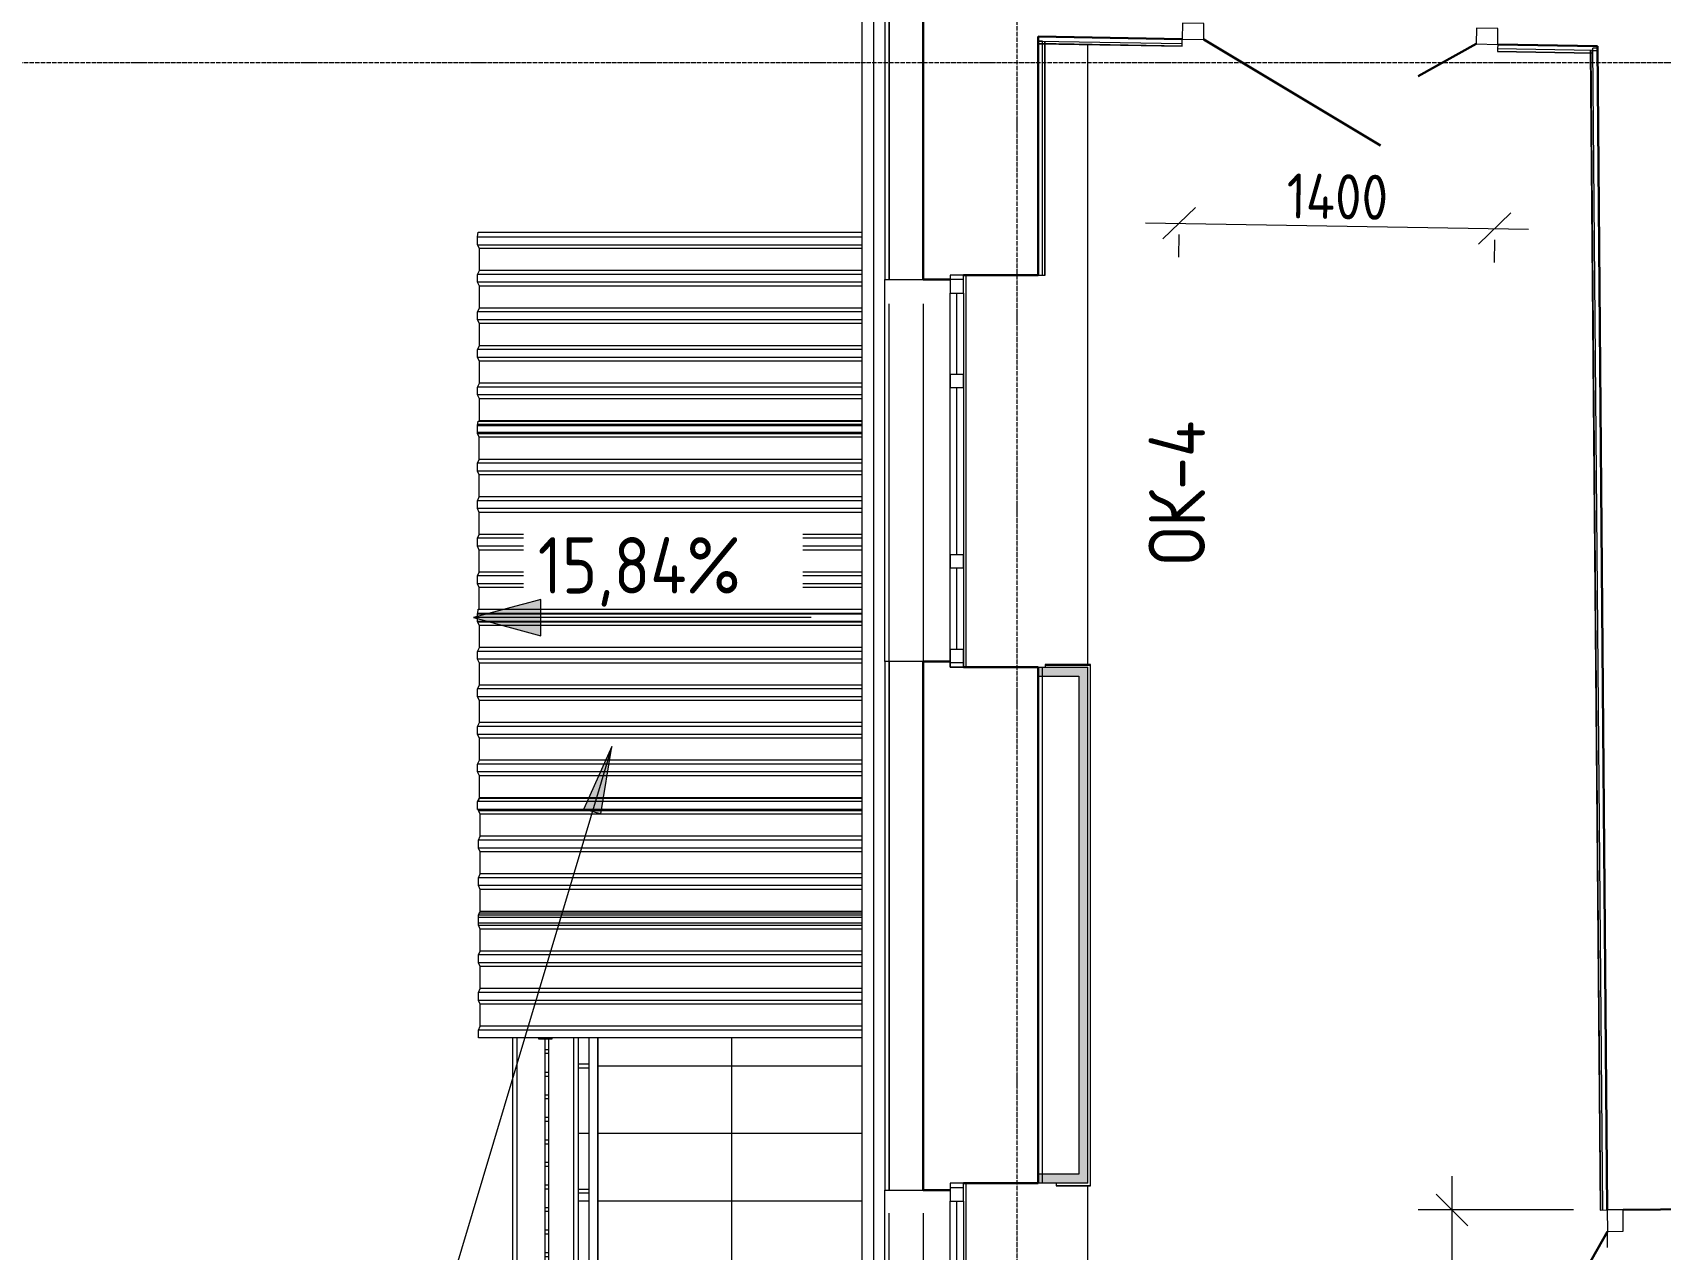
# Model space of a CAD drawing. Header units: millimetres. Extents: x -25149 to 64359, y -29707 to 46678.
# Drawn here: x 41480 to 48704, y 31279 to 36678 of the extents above; entities that cross this region are included whole.
import ezdxf

# ---------------------------------------------------------------- set-up
doc = ezdxf.new("R2010")
doc.units = ezdxf.units.MM
doc.linetypes.add('ADSK_Линия сетки', pattern=[25, 20, -2.5, 0, -2.5])
for name, color, linetype, lineweight in [('_ Окна', 7, 'Continuous', 9), ('Аннотация', 7, 'Continuous', 9), ('Двери', 7, 'Continuous', 9), ('Лестницы', 7, 'Continuous', 9), ('Марки окон', 7, 'Continuous', 20), ('Обобщенные модели', 7, 'Continuous', 18), ('Ограждение', 7, 'Continuous', 9), ('Окна', 7, 'Continuous', 9), ('Оси', 7, 'Continuous', 9), ('Перекрытие', 7, 'Continuous', 18), ('Размеры', 7, 'Continuous', 5), ('Стены внутренние', 7, 'Continuous', 18), ('Стены наружные', 7, 'Continuous', 18), ('Стены несущие', 7, 'Continuous', 30), ('Стены отделка', 7, 'Continuous', 30), ('Стены штриховка', 7, 'Continuous', 9), ('Стрелки вверх', 7, 'Continuous', 18)]:
    doc.layers.add(name, color=color, linetype=linetype, lineweight=lineweight)
doc.styles.add('GOST Common_1', font='GOST_Common.ttf', dxfattribs={"width": 0.9, "height": 250})
doc.styles.add('GOST Common_2', font='GOST_Common.ttf', dxfattribs={"width": 0.9, "height": 250})
doc.styles.add('GOST Common_6', font='GOST_Common.ttf', dxfattribs={"width": 0.9, "height": 200})
doc.dimstyles.new('ADSK_Основной_2_мм', dxfattribs={"dimscale": 304.8, "dimtxt": 201.142999, "dimasz": 0.463911, "dimexe": 0.492126, "dimexo": 0.492126, "dimgap": 0.098425, "dimtad": 1, "dimrnd": 0.01, "dimdsep": 46, "dimtxsty": 'GOST Common_6', "dimblk1": 'OBLIQUE', "dimblk2": 'OBLIQUE', "dimsah": 1, "dimcen": 0.09, "dimdle": 0.492126, "dimazin": 2, "dimtfac": 1, "dimtdec": 4, "dimtix": 1, "dimtmove": 0, "dimatfit": 3, "dimfxl": 1, "dimtvp": 1, "dimtolj": 1, "dimtzin": 0, "dimlwd": 20, "dimlwe": 20, "dimarcsym": 2})

# ---------------------------------------------------------------- blocks, each defined once
blk = doc.blocks.new('Дверь-Alumark_двупольная с глухим окном_S70 - 1400х2200 алюм ост Д30л_-6280731-План 2-го этажа')
at = {"layer": 'Двери', "lineweight": 30}
for p, q in [((730, 220), (-62.4, 677.5)), ((-480, 220), (-224.5, 367.5))]:
    blk.add_line(p, q, dxfattribs=at)
at = {"layer": 'Двери'}
for p, q in [((-575, 220), (-575, 150)), ((-480, 220), (-575, 220)), ((-480, 150), (-480, 220)), ((730, 220), (730, 150)), ((825, 220), (730, 220)), ((825, 150), (825, 220)), ((-575, 150), (-480, 150)), ((730, 150), (825, 150))]:
    blk.add_line(p, q, dxfattribs=at)
blk = doc.blocks.new('Дверь-Alumark_двупольная с глухим окном_S70 - 1400х2200 алюм ост Д30л-6280679-План 2-го этажа')
at = {"layer": 'Двери', "lineweight": 30}
for p, q in [((730, 220), (-62.4, 677.5)), ((-480, 220), (-224.5, 367.5))]:
    blk.add_line(p, q, dxfattribs=at)
at = {"layer": 'Двери'}
for p, q in [((-575, 220), (-575, 150)), ((-480, 220), (-575, 220)), ((-480, 150), (-480, 220)), ((730, 220), (730, 150)), ((825, 220), (730, 220)), ((825, 150), (825, 220)), ((-575, 150), (-480, 150)), ((730, 150), (825, 150))]:
    blk.add_line(p, q, dxfattribs=at)
blk = doc.blocks.new('Roof Cladding - 833x50mm-4469559-План 2-го этажа')
at = {"layer": 'Обобщенные модели'}
for p, q in [((43454.8, 35771.8), (43457.9, 35791.8)), ((43454.8, 35736.8), (43454.8, 35771.8)), ((43454.8, 35771.8), (45161.9, 35771.8)), ((43457.9, 35791.8), (45161.9, 35791.8)), ((43462.4, 35719.8), (43454.8, 35736.8)), ((43454.8, 35736.8), (45161.9, 35736.8)), ((43462.4, 35622.1), (43462.4, 35719.8)), ((45161.9, 35719.8), (43462.4, 35719.8)), ((43454.8, 35605.1), (43462.4, 35622.1)), ((45161.9, 35622.1), (43462.4, 35622.1)), ((43454.8, 35570.1), (43454.8, 35605.1)), ((45161.9, 35605.1), (43454.8, 35605.1)), ((43462.4, 35553.1), (43454.8, 35570.1)), ((45161.9, 35570.1), (43454.8, 35570.1)), ((43462.4, 35455.4), (43462.4, 35553.1)), ((45161.9, 35553.1), (43462.4, 35553.1)), ((43454.8, 35438.4), (43462.4, 35455.4)), ((43454.8, 35403.4), (43454.8, 35438.4)), ((45161.9, 35438.4), (43454.8, 35438.4)), ((43462.4, 35386.4), (43454.8, 35403.4)), ((45161.9, 35403.4), (43454.8, 35403.4)), ((45161.9, 35455.4), (43462.4, 35455.4)), ((43462.4, 35288.7), (43462.4, 35386.4)), ((45161.9, 35386.4), (43462.4, 35386.4)), ((43454.8, 35271.7), (43462.4, 35288.7)), ((43454.8, 35236.7), (43454.8, 35271.7)), ((45161.9, 35271.7), (43454.8, 35271.7)), ((45161.9, 35288.7), (43462.4, 35288.7)), ((43462.4, 35219.7), (43454.8, 35236.7)), ((45161.9, 35236.7), (43454.8, 35236.7)), ((43462.4, 35122), (43462.4, 35219.7)), ((45161.9, 35219.7), (43462.4, 35219.7)), ((43454.8, 35105), (43462.4, 35122)), ((45161.9, 35122), (43462.4, 35122)), ((43454.8, 35070), (43454.8, 35105)), ((45161.9, 35105), (43454.8, 35105)), ((43462.4, 35053), (43454.8, 35070)), ((45161.9, 35070), (43454.8, 35070)), ((43462.4, 34955.3), (43462.4, 35053)), ((45161.9, 35053), (43462.4, 35053)), ((43454.8, 34938.3), (43455.8, 34940.5)), ((43454.8, 34903.3), (43454.8, 34938.3)), ((45161.9, 34938.3), (43454.8, 34938.3)), ((45161.9, 34903.3), (43454.8, 34903.3)), ((45161.9, 34955.3), (43462.4, 34955.3))]:
    blk.add_line(p, q, dxfattribs=at)
blk = doc.blocks.new('Roof Cladding - 833x50mm-V19-План 2-го этажа')
at = {"layer": 'Обобщенные модели'}
for p, q in [((43454, 34934.1), (43457.2, 34954.1)), ((43454, 34899.1), (43454, 34934.1)), ((43454, 34934.1), (45161.9, 34934.1)), ((43461.6, 34882.1), (43454, 34899.1)), ((43454, 34899.1), (45161.9, 34899.1)), ((43457.2, 34954.1), (45161.9, 34954.1)), ((43461.6, 34784.4), (43461.6, 34882.1)), ((45161.9, 34882.1), (43461.6, 34882.1)), ((43454, 34767.4), (43461.6, 34784.4)), ((43454, 34732.4), (43454, 34767.4)), ((45161.9, 34767.4), (43454, 34767.4)), ((45161.9, 34784.4), (43461.6, 34784.4)), ((43461.6, 34715.4), (43454, 34732.4)), ((45161.9, 34732.4), (43454, 34732.4)), ((43461.6, 34617.7), (43461.6, 34715.4)), ((45161.9, 34715.4), (43461.6, 34715.4)), ((43454, 34600.7), (43461.6, 34617.7)), ((45161.9, 34617.7), (43461.6, 34617.7)), ((43454, 34565.7), (43454, 34600.7)), ((45161.9, 34600.7), (43454, 34600.7)), ((43461.6, 34548.7), (43454, 34565.7)), ((45161.9, 34565.7), (43454, 34565.7)), ((43461.6, 34451), (43461.6, 34548.7)), ((45161.9, 34548.7), (43461.6, 34548.7)), ((43454, 34434), (43461.6, 34451)), ((43454, 34399), (43454, 34434)), ((45161.9, 34434), (43454, 34434)), ((43461.6, 34382), (43454, 34399)), ((45161.9, 34399), (43454, 34399)), ((45161.9, 34451), (43461.6, 34451)), ((43461.6, 34284.3), (43461.6, 34382)), ((45161.9, 34382), (43461.6, 34382)), ((43454, 34267.3), (43461.6, 34284.3)), ((43454, 34232.3), (43454, 34267.3)), ((45161.9, 34267.3), (43454, 34267.3)), ((45161.9, 34284.3), (43461.6, 34284.3)), ((43461.6, 34215.3), (43454, 34232.3)), ((45161.9, 34232.3), (43454, 34232.3)), ((43461.6, 34119.1), (43461.6, 34215.3)), ((45161.9, 34215.3), (43461.6, 34215.3)), ((43454, 34100.6), (43455.5, 34104)), ((43454, 34065.6), (43454, 34100.6)), ((45161.9, 34100.6), (43454, 34100.6)), ((45161.9, 34065.6), (43454, 34065.6))]:
    blk.add_line(p, q, dxfattribs=at)
blk = doc.blocks.new('Roof Cladding - 833x50mm-V20-План 2-го этажа')
at = {"layer": 'Обобщенные модели'}
for p, q in [((43455, 34100.6), (43457.9, 34119.1)), ((43457.9, 34119.1), (45161.9, 34119.1)), ((43454.8, 34064.1), (43454.8, 34099.1)), ((43454.8, 34099.1), (45161.9, 34099.1)), ((43462.4, 34047.1), (43454.8, 34064.1)), ((43454.8, 34064.1), (45161.9, 34064.1)), ((43462.4, 33949.4), (43462.4, 34047.1)), ((45161.9, 34047.1), (43462.4, 34047.1)), ((43454.8, 33932.4), (43462.4, 33949.4)), ((43454.8, 33897.4), (43454.8, 33932.4)), ((45161.9, 33932.4), (43454.8, 33932.4)), ((43462.4, 33880.4), (43454.8, 33897.4)), ((45161.9, 33897.4), (43454.8, 33897.4)), ((45161.9, 33949.4), (43462.4, 33949.4)), ((43462.4, 33782.7), (43462.4, 33880.4)), ((45161.9, 33880.4), (43462.4, 33880.4)), ((43454.8, 33765.7), (43462.4, 33782.7)), ((43454.8, 33730.7), (43454.8, 33765.7)), ((45161.9, 33765.7), (43454.8, 33765.7)), ((45161.9, 33782.7), (43462.4, 33782.7)), ((43462.4, 33713.7), (43454.8, 33730.7)), ((45161.9, 33730.7), (43454.8, 33730.7)), ((43462.4, 33616), (43462.4, 33713.7)), ((45161.9, 33713.7), (43462.4, 33713.7)), ((43454.8, 33599), (43462.4, 33616)), ((43454.8, 33564), (43454.8, 33599)), ((45161.9, 33599), (43454.8, 33599)), ((45161.9, 33616), (43462.4, 33616)), ((43462.4, 33547), (43454.8, 33564)), ((45161.9, 33564), (43454.8, 33564)), ((43462.4, 33449.3), (43462.4, 33547)), ((45161.9, 33547), (43462.4, 33547)), ((43454.8, 33432.3), (43462.4, 33449.3)), ((43454.8, 33397.3), (43454.8, 33432.3)), ((45161.9, 33432.3), (43454.8, 33432.3)), ((43462.4, 33380.3), (43454.8, 33397.3)), ((45161.9, 33397.3), (43454.8, 33397.3)), ((45161.9, 33449.3), (43462.4, 33449.3)), ((43462.4, 33282.6), (43462.4, 33380.3)), ((45161.9, 33380.3), (43462.4, 33380.3)), ((43454.8, 33265.6), (43462.4, 33282.6)), ((43454.8, 33230.6), (43454.8, 33265.6)), ((45161.9, 33265.6), (43454.8, 33265.6)), ((45161.9, 33282.6), (43462.4, 33282.6)), ((45161.9, 33230.6), (43454.8, 33230.6))]:
    blk.add_line(p, q, dxfattribs=at)
blk = doc.blocks.new('Ограждение 6 - Ограждение 1-1952564-План 2-го этажа')
at = {"layer": 'Ограждение'}
for p, q in [((43725.5, 32217.2), (43725.5, 32213.8)), ((43725.5, 32213.8), (43785.5, 32213.8)), ((43753.9, 32163.8), (43753.9, 32213.8)), ((43753.9, 32147.8), (43753.9, 32163.8)), ((43769.9, 32163.8), (43753.9, 32163.8)), ((43769.9, 32213.8), (43769.9, 32163.8)), ((43769.9, 32163.8), (43769.9, 32147.8)), ((43785.5, 32213.8), (43785.5, 32217.2)), ((43769.9, 32147.8), (43753.9, 32147.8)), ((43753.9, 32063.8), (43753.9, 32147.8)), ((43769.9, 32147.8), (43769.9, 32063.8)), ((43753.9, 32047.8), (43753.9, 32063.8)), ((43769.9, 32063.8), (43753.9, 32063.8)), ((43753.9, 32047.8), (43769.9, 32047.8)), ((43753.9, 31963.8), (43753.9, 32047.8)), ((43769.9, 32063.8), (43769.9, 32047.8)), ((43769.9, 32047.8), (43769.9, 31963.8)), ((43753.9, 31947.8), (43753.9, 31963.8)), ((43769.9, 31963.8), (43753.9, 31963.8)), ((43753.9, 31947.8), (43769.9, 31947.8)), ((43753.9, 31863.8), (43753.9, 31947.8)), ((43769.9, 31963.8), (43769.9, 31947.8)), ((43769.9, 31947.8), (43769.9, 31863.8)), ((43753.9, 31847.8), (43753.9, 31863.8)), ((43769.9, 31863.8), (43753.9, 31863.8)), ((43769.9, 31863.8), (43769.9, 31847.8)), ((43753.9, 31847.8), (43769.9, 31847.8)), ((43753.9, 31763.8), (43753.9, 31847.8)), ((43769.9, 31847.8), (43769.9, 31763.8)), ((43753.9, 31747.8), (43753.9, 31763.8)), ((43769.9, 31763.8), (43753.9, 31763.8)), ((43753.9, 31747.8), (43769.9, 31747.8)), ((43753.9, 31663.8), (43753.9, 31747.8)), ((43769.9, 31763.8), (43769.9, 31747.8)), ((43769.9, 31747.8), (43769.9, 31663.8)), ((43753.9, 31647.8), (43753.9, 31663.8)), ((43769.9, 31663.8), (43753.9, 31663.8)), ((43753.9, 31647.8), (43769.9, 31647.8)), ((43753.9, 31563.8), (43753.9, 31647.8)), ((43769.9, 31663.8), (43769.9, 31647.8)), ((43769.9, 31647.8), (43769.9, 31563.8)), ((43753.9, 31547.8), (43753.9, 31563.8)), ((43769.9, 31563.8), (43753.9, 31563.8)), ((43753.9, 31547.8), (43769.9, 31547.8)), ((43753.9, 31463.8), (43753.9, 31547.8)), ((43769.9, 31563.8), (43769.9, 31547.8)), ((43769.9, 31547.8), (43769.9, 31463.8)), ((43753.9, 31447.8), (43753.9, 31463.8)), ((43769.9, 31463.8), (43753.9, 31463.8)), ((43753.9, 31447.8), (43769.9, 31447.8)), ((43753.9, 31363.8), (43753.9, 31447.8)), ((43769.9, 31463.8), (43769.9, 31447.8)), ((43769.9, 31447.8), (43769.9, 31363.8)), ((43753.9, 31347.8), (43753.9, 31363.8)), ((43769.9, 31363.8), (43753.9, 31363.8)), ((43769.9, 31363.8), (43769.9, 31347.8)), ((43753.9, 31347.8), (43769.9, 31347.8)), ((43753.9, 31263.8), (43753.9, 31347.8)), ((43769.9, 31347.8), (43769.9, 31263.8)), ((43753.9, 31247.8), (43753.9, 31263.8)), ((43769.9, 31263.8), (43753.9, 31263.8)), ((43753.9, 31247.8), (43769.9, 31247.8)), ((43753.9, 31163.8), (43753.9, 31247.8)), ((43769.9, 31263.8), (43769.9, 31247.8)), ((43769.9, 31247.8), (43769.9, 31163.8)), ((43753.9, 31147.8), (43753.9, 31163.8)), ((43769.9, 31163.8), (43753.9, 31163.8)), ((43753.9, 31147.8), (43769.9, 31147.8)), ((43753.9, 31063.8), (43753.9, 31147.8)), ((43769.9, 31163.8), (43769.9, 31147.8)), ((43769.9, 31147.8), (43769.9, 31063.8)), ((43753.9, 31047.8), (43753.9, 31063.8)), ((43769.9, 31063.8), (43753.9, 31063.8)), ((43753.9, 31047.8), (43769.9, 31047.8)), ((43753.9, 30963.8), (43753.9, 31047.8)), ((43769.9, 31063.8), (43769.9, 31047.8)), ((43769.9, 31047.8), (43769.9, 30963.8)), ((43753.9, 30947.8), (43753.9, 30963.8)), ((43769.9, 30963.8), (43753.9, 30963.8)), ((43753.9, 30947.8), (43769.9, 30947.8)), ((43753.9, 30863.8), (43753.9, 30947.8)), ((43769.9, 30963.8), (43769.9, 30947.8)), ((43769.9, 30947.8), (43769.9, 30863.8)), ((43753.9, 30847.8), (43753.9, 30863.8)), ((43769.9, 30863.8), (43753.9, 30863.8)), ((43769.9, 30863.8), (43769.9, 30847.8)), ((43753.9, 30847.8), (43769.9, 30847.8)), ((43753.9, 30763.8), (43753.9, 30847.8)), ((43769.9, 30847.8), (43769.9, 30763.8)), ((43753.9, 30747.8), (43753.9, 30763.8)), ((43769.9, 30763.8), (43753.9, 30763.8)), ((43753.9, 30747.8), (43769.9, 30747.8)), ((43753.9, 30663.8), (43753.9, 30747.8)), ((43769.9, 30763.8), (43769.9, 30747.8)), ((43769.9, 30747.8), (43769.9, 30663.8)), ((43753.9, 30647.8), (43753.9, 30663.8)), ((43769.9, 30663.8), (43753.9, 30663.8)), ((43753.9, 30647.8), (43769.9, 30647.8)), ((43753.9, 30563.8), (43753.9, 30647.8)), ((43769.9, 30663.8), (43769.9, 30647.8)), ((43769.9, 30647.8), (43769.9, 30563.8)), ((43753.9, 30547.8), (43753.9, 30563.8)), ((43769.9, 30563.8), (43753.9, 30563.8)), ((43769.9, 30563.8), (43769.9, 30547.8)), ((43753.9, 30547.8), (43769.9, 30547.8)), ((43753.9, 30463.8), (43753.9, 30547.8)), ((43769.9, 30547.8), (43769.9, 30463.8)), ((43753.9, 30447.8), (43753.9, 30463.8)), ((43769.9, 30463.8), (43753.9, 30463.8)), ((43753.9, 30447.8), (43769.9, 30447.8)), ((43753.9, 30363.8), (43753.9, 30447.8)), ((43769.9, 30463.8), (43769.9, 30447.8)), ((43769.9, 30447.8), (43769.9, 30363.8)), ((43753.9, 30347.8), (43753.9, 30363.8)), ((43769.9, 30363.8), (43753.9, 30363.8)), ((43753.9, 30347.8), (43769.9, 30347.8)), ((43753.9, 30263.8), (43753.9, 30347.8)), ((43769.9, 30363.8), (43769.9, 30347.8)), ((43769.9, 30347.8), (43769.9, 30263.8)), ((43753.9, 30247.8), (43753.9, 30263.8)), ((43769.9, 30263.8), (43753.9, 30263.8)), ((43753.9, 30247.8), (43769.9, 30247.8)), ((43753.9, 30163.8), (43753.9, 30247.8)), ((43769.9, 30263.8), (43769.9, 30247.8)), ((43769.9, 30247.8), (43769.9, 30163.8)), ((43753.9, 30147.8), (43753.9, 30163.8)), ((43769.9, 30163.8), (43753.9, 30163.8)), ((43753.9, 30147.8), (43769.9, 30147.8)), ((43753.9, 30063.8), (43753.9, 30147.8)), ((43769.9, 30163.8), (43769.9, 30147.8)), ((43769.9, 30147.8), (43769.9, 30063.8)), ((43753.9, 30047.8), (43753.9, 30063.8)), ((43769.9, 30063.8), (43753.9, 30063.8)), ((43769.9, 30063.8), (43769.9, 30047.8)), ((43753.9, 30047.8), (43769.9, 30047.8)), ((43753.9, 29963.8), (43753.9, 30047.8)), ((43769.9, 30047.8), (43769.9, 29963.8)), ((43753.9, 29947.8), (43753.9, 29963.8)), ((43769.9, 29963.8), (43753.9, 29963.8)), ((43753.9, 29947.8), (43769.9, 29947.8)), ((43753.9, 29863.8), (43753.9, 29947.8)), ((43769.9, 29963.8), (43769.9, 29947.8)), ((43769.9, 29947.8), (43769.9, 29863.8)), ((43753.9, 29847.8), (43753.9, 29863.8)), ((43769.9, 29863.8), (43753.9, 29863.8)), ((43753.9, 29847.8), (43769.9, 29847.8)), ((43753.9, 29811.6), (43753.9, 29847.8)), ((43769.9, 29863.8), (43769.9, 29847.8)), ((43769.9, 29847.8), (43769.9, 29811.6)), ((43725.5, 29811.6), (43725.5, 29777.2)), ((43785.5, 29811.6), (43725.5, 29811.6)), ((43725.5, 29777.2), (43785.5, 29777.2)), ((43785.5, 29777.2), (43785.5, 29811.6)), ((43845.9, 29802.6), (43885.9, 29802.6)), ((43845.9, 29786.6), (43845.9, 29802.6)), ((43885.9, 29786.6), (43845.9, 29786.6)), ((43885.9, 29802.6), (43885.9, 29786.6)), ((43910.5, 29802.6), (43950.5, 29802.6)), ((43910.5, 29786.6), (43910.5, 29802.6)), ((43950.5, 29786.6), (43910.5, 29786.6)), ((43950.5, 29802.6), (43950.5, 29786.6)), ((43950.5, 29802.6), (44050.5, 29802.6)), ((44050.5, 29786.6), (43950.5, 29786.6)), ((44050.5, 29802.6), (44066.5, 29802.6)), ((44050.5, 29786.6), (44050.5, 29802.6)), ((44066.5, 29786.6), (44050.5, 29786.6)), ((44066.5, 29802.6), (44066.5, 29786.6)), ((44066.5, 29802.6), (44150.5, 29802.6)), ((44150.5, 29786.6), (44066.5, 29786.6)), ((44150.5, 29802.6), (44166.5, 29802.6)), ((44150.5, 29786.6), (44150.5, 29802.6)), ((44166.5, 29786.6), (44150.5, 29786.6)), ((44166.5, 29802.6), (44166.5, 29786.6)), ((44166.5, 29802.6), (44250.5, 29802.6)), ((44250.5, 29786.6), (44166.5, 29786.6)), ((44250.5, 29802.6), (44266.5, 29802.6)), ((44250.5, 29786.6), (44250.5, 29802.6)), ((44266.5, 29786.6), (44250.5, 29786.6)), ((44266.5, 29802.6), (44266.5, 29786.6)), ((44266.5, 29802.6), (44350.5, 29802.6)), ((44350.5, 29786.6), (44266.5, 29786.6)), ((44350.5, 29802.6), (44366.5, 29802.6)), ((44350.5, 29786.6), (44350.5, 29802.6)), ((44366.5, 29786.6), (44350.5, 29786.6)), ((44366.5, 29802.6), (44366.5, 29786.6)), ((44366.5, 29802.6), (44450.5, 29802.6)), ((44450.5, 29786.6), (44366.5, 29786.6)), ((44450.5, 29802.6), (44466.5, 29802.6)), ((44450.5, 29786.6), (44450.5, 29802.6)), ((44466.5, 29786.6), (44450.5, 29786.6)), ((44466.5, 29802.6), (44466.5, 29786.6)), ((44466.5, 29802.6), (44550.5, 29802.6)), ((44550.5, 29786.6), (44466.5, 29786.6)), ((44550.5, 29802.6), (44566.5, 29802.6)), ((44550.5, 29786.6), (44550.5, 29802.6)), ((44566.5, 29786.6), (44550.5, 29786.6)), ((44566.5, 29802.6), (44566.5, 29786.6)), ((44566.5, 29802.6), (44650.5, 29802.6)), ((44650.5, 29786.6), (44566.5, 29786.6)), ((44650.5, 29802.6), (44666.5, 29802.6)), ((44650.5, 29786.6), (44650.5, 29802.6)), ((44666.5, 29786.6), (44650.5, 29786.6)), ((44666.5, 29802.6), (44666.5, 29786.6)), ((44666.5, 29802.6), (44750.5, 29802.6)), ((44750.5, 29786.6), (44666.5, 29786.6)), ((44750.5, 29802.6), (44766.5, 29802.6)), ((44750.5, 29786.6), (44750.5, 29802.6)), ((44766.5, 29786.6), (44750.5, 29786.6)), ((44766.5, 29802.6), (44766.5, 29786.6)), ((44766.5, 29802.6), (44850.5, 29802.6)), ((44850.5, 29786.6), (44766.5, 29786.6)), ((44850.5, 29802.6), (44866.5, 29802.6)), ((44850.5, 29786.6), (44850.5, 29802.6)), ((44866.5, 29786.6), (44850.5, 29786.6)), ((44866.5, 29802.6), (44866.5, 29786.6)), ((44866.5, 29802.6), (44950.5, 29802.6)), ((44950.5, 29786.6), (44866.5, 29786.6)), ((44950.5, 29802.6), (44966.5, 29802.6)), ((44950.5, 29786.6), (44950.5, 29802.6)), ((44966.5, 29786.6), (44950.5, 29786.6)), ((44966.5, 29802.6), (44966.5, 29786.6)), ((44966.5, 29802.6), (45050.5, 29802.6)), ((45050.5, 29786.6), (44966.5, 29786.6)), ((45050.5, 29802.6), (45066.5, 29802.6)), ((45050.5, 29786.6), (45050.5, 29802.6)), ((45066.5, 29786.6), (45050.5, 29786.6)), ((45066.5, 29802.6), (45066.5, 29786.6)), ((45066.5, 29802.6), (45125.5, 29802.6)), ((45125.5, 29786.6), (45066.5, 29786.6)), ((45125.5, 29802.6), (45161.9, 29802.6)), ((45125.5, 29786.6), (45125.5, 29802.6)), ((45161.9, 29786.6), (45125.5, 29786.6))]:
    blk.add_line(p, q, dxfattribs=at)
blk = doc.blocks.new('Roof Cladding - 333x50mm 2-4496952-План 2-го этажа')
at = {"layer": 'Обобщенные модели'}
for p, q in [((43460, 33268.3), (43462.1, 33281.5)), ((43462.1, 33281.5), (45161.9, 33281.5)), ((43458.9, 33226.5), (43458.9, 33230.6)), ((43466.5, 33209.5), (43458.9, 33226.5)), ((43458.9, 33226.5), (45161.9, 33226.5)), ((43466.5, 33111.8), (43466.5, 33209.5)), ((45161.9, 33209.5), (43466.5, 33209.5)), ((43458.9, 33094.8), (43466.5, 33111.8)), ((43458.9, 33059.8), (43458.9, 33094.8)), ((45161.9, 33094.8), (43458.9, 33094.8)), ((45161.9, 33111.8), (43466.5, 33111.8)), ((43466.5, 33042.8), (43458.9, 33059.8)), ((45161.9, 33059.8), (43458.9, 33059.8)), ((43466.5, 32945.1), (43466.5, 33042.8)), ((45161.9, 33042.8), (43466.5, 33042.8)), ((43458.9, 32928.1), (43466.5, 32945.1)), ((45161.9, 32945.1), (43466.5, 32945.1)), ((43458.9, 32893.1), (43458.9, 32928.1)), ((45161.9, 32928.1), (43458.9, 32928.1)), ((43466.5, 32876.1), (43458.9, 32893.1)), ((45161.9, 32893.1), (43458.9, 32893.1)), ((43466.5, 32778.4), (43466.5, 32876.1)), ((45161.9, 32876.1), (43466.5, 32876.1)), ((43458.9, 32761.4), (43461.1, 32766.3)), ((43458.9, 32726.4), (43458.9, 32761.4)), ((45161.9, 32761.4), (43458.9, 32761.4)), ((43463.8, 32772.3), (43466.5, 32778.4)), ((45161.9, 32778.4), (43466.5, 32778.4)), ((45161.9, 32726.4), (43458.9, 32726.4))]:
    blk.add_line(p, q, dxfattribs=at)
blk = doc.blocks.new('окно трехпол с фрамугой - 1700-2320_h_ _нов_-2116688-План 2-го этажа')
at = {"layer": '_ Окна', "lineweight": 18}
for p, q in [((-870, 75), (-870, 135)), ((-870, 135), (-790, 135)), ((-790, 75), (-870, 75)), ((-790, 135), (-790, 75)), ((-430, 75), (-430, 135)), ((-430, 135), (-370, 135)), ((-370, 75), (-430, 75)), ((-370, 135), (-370, 75)), ((370, 75), (370, 135)), ((370, 135), (430, 135)), ((430, 75), (370, 75)), ((430, 135), (430, 75)), ((790, 135), (790, 75)), ((870, 135), (790, 135)), ((790, 75), (870, 75)), ((870, 75), (870, 135))]:
    blk.add_line(p, q, dxfattribs=at)
at = {"layer": '_ Окна'}
for p, q in [((-850, 75), (-850, 135)), ((-790, 105), (-430, 105)), ((-370, 105), (370, 105)), ((430, 105), (790, 105)), ((850, 75), (850, 135))]:
    blk.add_line(p, q, dxfattribs=at)
at = {"layer": 'Окна'}
for p, q in [((-870, 135), (-870, 75)), ((-790, 135), (-870, 135)), ((-870, 75), (-790, 75)), ((-790, 135), (-430, 135)), ((-430, 75), (-790, 75)), ((-370, 135), (-430, 135)), ((-430, 75), (-370, 75)), ((-370, 135), (370, 135)), ((370, 75), (-370, 75)), ((430, 135), (370, 135)), ((370, 75), (430, 75)), ((430, 135), (790, 135)), ((790, 75), (430, 75)), ((870, 135), (790, 135)), ((790, 75), (870, 75)), ((870, 75), (870, 135))]:
    blk.add_line(p, q, dxfattribs=at)
blk = doc.blocks.new('окно трехпол с фрамугой - 1700-2320_h_ _нов_-2116684-План 2-го этажа')
at = {"layer": '_ Окна', "lineweight": 18}
for p, q in [((-870, 75), (-870, 135)), ((-870, 135), (-790, 135)), ((-790, 75), (-870, 75)), ((-790, 135), (-790, 75)), ((-430, 75), (-430, 135)), ((-430, 135), (-370, 135)), ((-370, 75), (-430, 75)), ((-370, 135), (-370, 75)), ((370, 75), (370, 135)), ((370, 135), (430, 135)), ((430, 75), (370, 75)), ((430, 135), (430, 75)), ((790, 135), (790, 75)), ((870, 135), (790, 135)), ((790, 75), (870, 75)), ((870, 75), (870, 135))]:
    blk.add_line(p, q, dxfattribs=at)
at = {"layer": '_ Окна'}
for p, q in [((-850, 75), (-850, 135)), ((-790, 105), (-430, 105)), ((-370, 105), (370, 105)), ((430, 105), (790, 105)), ((850, 75), (850, 135))]:
    blk.add_line(p, q, dxfattribs=at)
at = {"layer": 'Окна'}
for p, q in [((-870, 135), (-870, 75)), ((-790, 135), (-870, 135)), ((-870, 75), (-790, 75)), ((-790, 135), (-430, 135)), ((-430, 75), (-790, 75)), ((-370, 135), (-430, 135)), ((-430, 75), (-370, 75)), ((-370, 135), (370, 135)), ((370, 75), (-370, 75)), ((430, 135), (370, 135)), ((370, 75), (430, 75)), ((430, 135), (790, 135)), ((790, 75), (430, 75)), ((870, 135), (790, 135)), ((790, 75), (870, 75)), ((870, 75), (870, 135))]:
    blk.add_line(p, q, dxfattribs=at)
blk = doc.blocks.new('Roof Cladding - 333x50mm 2-V30-План 2-го этажа')
at = {"layer": 'Обобщенные модели'}
for p, q in [((43458.9, 32717.3), (43458.9, 32752.3)), ((43458.9, 32752.3), (45161.9, 32752.3)), ((43461.1, 32766.3), (43462.1, 32772.3)), ((43462.1, 32772.3), (45161.9, 32772.3)), ((43466.5, 32700.3), (43458.9, 32717.3)), ((43458.9, 32717.3), (45161.9, 32717.3)), ((43466.5, 32602.6), (43466.5, 32700.3)), ((45161.9, 32700.3), (43466.5, 32700.3)), ((43458.9, 32585.6), (43466.5, 32602.6)), ((43458.9, 32550.6), (43458.9, 32585.6)), ((45161.9, 32585.6), (43458.9, 32585.6)), ((45161.9, 32602.6), (43466.5, 32602.6)), ((43466.5, 32533.6), (43458.9, 32550.6)), ((45161.9, 32550.6), (43458.9, 32550.6)), ((43466.5, 32435.9), (43466.5, 32533.6)), ((45161.9, 32533.6), (43466.5, 32533.6)), ((43458.9, 32418.9), (43466.5, 32435.9)), ((43458.9, 32383.9), (43458.9, 32418.9)), ((45161.9, 32418.9), (43458.9, 32418.9)), ((43466.5, 32366.9), (43458.9, 32383.9)), ((45161.9, 32383.9), (43458.9, 32383.9)), ((45161.9, 32435.9), (43466.5, 32435.9)), ((43466.5, 32269.2), (43466.5, 32366.9)), ((45161.9, 32366.9), (43466.5, 32366.9)), ((43458.9, 32252.2), (43466.5, 32269.2)), ((43458.9, 32217.2), (43458.9, 32252.2)), ((45161.9, 32252.2), (43458.9, 32252.2)), ((45161.9, 32269.2), (43466.5, 32269.2)), ((45161.9, 32217.2), (43458.9, 32217.2))]:
    blk.add_line(p, q, dxfattribs=at)
blk = doc.blocks.new('Тип перил - Перила_Внутренний_-6957739-План 2-го этажа')
at = {"layer": 'Ограждение'}
for p, q in [((43947.7, 32217.2), (43947.7, 30293.8)), ((43987.7, 30293.8), (43987.7, 32217.2)), ((43947.7, 30275.6), (43947.7, 29992.5)), ((43987.7, 29992.5), (43987.7, 30275.6)), ((43965.4, 29992.5), (43970, 29992.5))]:
    blk.add_line(p, q, dxfattribs=at)
at = {"layer": 'Ограждение', "flags": 128}
for points in [[(43947.7, 30293.8), (43947.7, 30292.8), (43947.7, 30291.9), (43947.7, 30290.8), (43947.7, 30289.8), (43947.7, 30288.7), (43947.7, 30287.6), (43947.7, 30286.5), (43947.7, 30285.4), (43947.7, 30284.3), (43947.7, 30283.1), (43947.7, 30281.9), (43947.7, 30280.8), (43947.7, 30279.6), (43947.7, 30278.4), (43947.7, 30277.2), (43947.7, 30276), (43947.7, 30275.6)], [(43987.7, 30275.6), (43987.7, 30276.8), (43987.7, 30278), (43987.7, 30279.2), (43987.7, 30280.3), (43987.7, 30281.5), (43987.7, 30282.7), (43987.7, 30283.9), (43987.7, 30285), (43987.7, 30286.1), (43987.7, 30287.2), (43987.7, 30288.3), (43987.7, 30289.4), (43987.7, 30290.5), (43987.7, 30291.5), (43987.7, 30292.5), (43987.7, 30293.5), (43987.7, 30293.8)]]:
    blk.add_lwpolyline(points, dxfattribs=at)
blk = doc.blocks.new('Тип перил - Перила_Внутренний_-V42-План 2-го этажа')
at = {"layer": 'Ограждение'}
for p, q in [((43947.7, 32217.2), (43947.7, 30306)), ((43987.7, 32217.2), (43987.7, 30306)), ((43947.7, 30275.6), (43947.7, 30306)), ((43947.7, 30275.6), (43947.7, 29992.5)), ((43987.7, 30275.6), (43987.7, 30306)), ((43987.7, 30275.6), (43987.7, 29992.5)), ((43987.7, 29992.5), (43947.7, 29992.5))]:
    blk.add_line(p, q, dxfattribs=at)
blk = doc.blocks.new('ADSK_Ограждение_Опоры_Г_образная - D15 высота60 консоль80-16089-План 2-го этажа')
at = {"layer": 'Ограждение'}
for p, q in [((-7.5, 66.9), (-7.5, 20)), ((7.5, 20), (7.5, 66.9))]:
    blk.add_line(p, q, dxfattribs=at)
blk = doc.blocks.new('_Oblique')
at = {"color": 0, "linetype": 'ByBlock', "lineweight": -2}
blk.add_line((-0.5, -0.5), (0.5, 0.5), dxfattribs=at)
blk = doc.blocks.new('DIMBLOCK42-План 2-го этажа')
at = {"layer": 'Defpoints', "color": 0, "transparency": 16777216}
for p in [(46570, 35931.8), (47969.8, 35908.1), (47968.1, 35808.1)]:
    blk.add_point(p, dxfattribs=at)
at = {"layer": 'Размеры', "color": 0, "transparency": 16777216}
for p, q in [((46418.3, 35834.4), (48118.1, 35805.6)), ((46567.4, 35781.8), (46565.8, 35681.8)), ((47967.2, 35758.1), (47965.6, 35658.2))]:
    blk.add_line(p, q, dxfattribs=at)
at = {"layer": 'Размеры', "color": 0, "transparency": 16777216, "xscale": 141.4, "yscale": 141.4, "zscale": 141.4}
for p, rotation in [((46568.3, 35831.8), 179.0310363387512), ((47968.1, 35808.1), 359.0310363387512)]:
    blk.add_blockref('_Oblique', p, dxfattribs=dict(at, rotation=rotation))
at = {"layer": 'Размеры', "color": 0, "transparency": 16777216, "insert": (47270.4, 35950), "char_height": 200, "width": 580.928, "attachment_point": 5, "rotation": 359.03104, "style": 'GOST Common_6'}
blk.add_mtext('\\A1;1400', dxfattribs=at)
blk = doc.blocks.new('*D335')
at = {"layer": 'Defpoints', "color": 0, "transparency": 16777216}
for p in [(47779.4, 31453.7), (48468.3, 31453.7), (48522.1, 30053.7)]:
    blk.add_point(p, dxfattribs=at)
at = {"layer": 'Размеры', "color": 0, "transparency": 16777216}
for p, q in [((47779.4, 29903.7), (47779.4, 31603.7)), ((48318.3, 31453.7), (47629.4, 31453.7)), ((48372.1, 30053.7), (47629.4, 30053.7))]:
    blk.add_line(p, q, dxfattribs=at)
at = {"layer": 'Размеры', "color": 0, "transparency": 16777216, "xscale": 141.4, "yscale": 141.4, "zscale": 141.4}
for p, rotation in [((47779.4, 31453.7), 90), ((47779.4, 30053.7), 270)]:
    blk.add_blockref('_Oblique', p, dxfattribs=dict(at, rotation=rotation))
at = {"layer": 'Размеры', "color": 0, "transparency": 16777216, "insert": (47649.4, 30753.7), "char_height": 200, "width": 580.928, "attachment_point": 5, "rotation": 90, "style": 'GOST Common_6'}
blk.add_mtext('\\A1;1400', dxfattribs=at)

msp = doc.modelspace()

# ---------------------------------------------------------------- hatches: boundary and pattern name
at = {"layer": 'Аннотация'}
msp.add_hatch(color=256, dxfattribs=at).paths.add_polyline_path([(44049.936, 33509.829), (43926.108, 33233.737), (44001.785, 33211.096)])
at = {"layer": 'Стены внутренние'}
for points in [[(46122.776, 33821.835), (46162.776, 33821.835), (46162.776, 33861.835), (45943.492, 33861.835), (45943.492, 33821.835)], [(46122.776, 31572.302), (46162.776, 31572.302), (46162.776, 33821.835), (46122.776, 33821.835), (46122.776, 31612.302)], [(46122.776, 31572.302), (46122.776, 31612.302), (45943.492, 31612.302), (45943.492, 31572.302)]]:
    msp.add_hatch(color=256, dxfattribs=at).paths.add_polyline_path(points)

# ---------------------------------------------------------------- linework, layer by layer
at = {"layer": 'Аннотация'}
for p, q in [((44049.936, 33509.829), (41590.64, 25289.868)), ((44049.936, 33509.829), (43926.108, 33233.737)), ((44001.785, 33211.096), (44049.936, 33509.829)), ((43926.108, 33233.737), (44001.785, 33211.096))]:
    msp.add_line(p, q, dxfattribs=at)
at = {"layer": 'Лестницы'}
for p, q in [((45161.854, 32092.525), (43987.707, 32092.525)), ((45161.854, 32092.525), (43987.707, 32092.525)), ((43947.707, 31792.525), (43900.777, 31792.525)), ((43947.707, 31792.525), (43900.777, 31792.525)), ((45161.854, 31792.525), (43987.707, 31792.525)), ((45161.854, 31792.525), (43987.707, 31792.525)), ((43947.707, 31492.525), (43900.777, 31492.525)), ((43947.707, 31492.525), (43900.777, 31492.525)), ((45161.854, 31492.525), (43987.707, 31492.525)), ((45161.854, 31492.525), (43987.707, 31492.525))]:
    msp.add_line(p, q, dxfattribs=at)
at = {"layer": 'Оси', "color": 252, "linetype": 'ADSK_Линия сетки'}
for p, q in [((45849.565, -5029.374), (45849.565, 42991.845)), ((-10114.729, 36545), (56004.853, 36545))]:
    msp.add_line(p, q, dxfattribs=at)
at = {"layer": 'Перекрытие'}
for p, q in [((46162.776, 33873.835), (46162.776, 36624.565)), ((45621.854, 35601.835), (45621.854, 33861.835)), ((45621.854, 31572.302), (45621.854, 29832.302)), ((46162.776, 25725.409), (46162.776, 31560.302)), ((48469.658, 31287.752), (48469.062, 31358.655))]:
    msp.add_line(p, q, dxfattribs=at)
at = {"layer": 'Размеры'}
msp.add_line((43435.794, 34082.328), (43735.794, 34001.943), dxfattribs=at)
at = {"layer": 'Размеры', "lineweight": 20}
msp.add_line((44935.794, 34082.328), (43435.794, 34082.328), dxfattribs=at)
at = {"layer": 'Стены внутренние'}
for p, q in [((43630.777, 29624.293), (43630.777, 32217.198)), ((43880.777, 32217.198), (43880.777, 29802.598))]:
    msp.add_line(p, q, dxfattribs=at)
at = {"layer": 'Стены наружные'}
for p, q in [((45161.854, 28013.425), (45161.854, 38845)), ((45211.854, 38845), (45211.854, 28009.313)), ((45261.854, 33886.835), (45261.854, 35581.835)), ((45281.854, 33886.835), (45281.854, 35474.546)), ((45431.854, 35474.546), (45431.854, 33886.835)), ((43610.777, 29624.293), (43610.777, 32217.198)), ((43900.777, 32217.198), (43900.777, 30433.338)), ((45261.854, 29867.302), (45261.854, 31542.302)), ((45281.854, 29867.302), (45281.854, 31439.544)), ((45431.854, 31439.544), (45431.854, 29867.302))]:
    msp.add_line(p, q, dxfattribs=at)
at = {"layer": 'Стены несущие'}
for p, q in [((45431.854, 43498.805), (45431.854, 35581.835)), ((45431.854, 35581.835), (45431.854, 42908.805)), ((45941.854, 36660.306), (45941.854, 35601.835)), ((45941.854, 36660.306), (46582.121, 36649.477)), ((47981.92, 36625.802), (47981.92, 36625.802)), ((47981.92, 36625.802), (48424.786, 36618.312)), ((48424.786, 36618.312), (48468.262, 31453.651)), ((45431.854, 35581.835), (45551.854, 35581.835)), ((45611.854, 35601.835), (45941.854, 35601.835)), ((45431.854, 33886.835), (45431.854, 31542.302)), ((45551.854, 33886.835), (45431.854, 33886.835)), ((45941.854, 33861.835), (45611.854, 33861.835)), ((45941.854, 33861.835), (45941.854, 31572.302)), ((45431.854, 31542.302), (45431.854, 33779.546)), ((45611.854, 31572.302), (45941.854, 31572.302)), ((45431.854, 31542.302), (45551.854, 31542.302)), ((48538.259, 31454.24), (48908.246, 31457.355))]:
    msp.add_line(p, q, dxfattribs=at)
at = {"layer": 'Стены отделка', "lineweight": 9}
for p, q in [((45261.854, 38845), (45261.854, 35581.835)), ((45941.854, 36660.306), (45941.516, 36640.309)), ((45941.516, 36640.309), (45941.854, 36640.303)), ((45961.854, 36640.303), (45941.854, 36640.303)), ((45961.854, 36639.965), (45961.854, 36640.303)), ((45973.854, 35601.835), (45973.854, 36639.762)), ((46581.782, 36629.48), (46580.782, 36629.497)), ((46581.579, 36617.482), (46581.782, 36629.48)), ((46581.782, 36629.48), (46582.121, 36649.477)), ((46581.782, 36629.48), (46581.782, 36629.48)), ((45941.854, 36628.301), (46581.579, 36617.482)), ((47981.582, 36605.805), (47981.379, 36593.806)), ((47981.379, 36593.806), (48405.051, 36586.641)), ((47981.92, 36625.802), (47981.582, 36605.805)), ((48392.948, 36598.847), (48436.263, 31453.382)), ((48424.87, 36608.315), (48404.87, 36608.147)), ((48448.263, 31453.483), (48404.87, 36608.147)), ((48404.95, 36598.644), (48424.447, 36598.314)), ((48424.447, 36598.314), (48424.786, 36618.312)), ((45261.854, 35581.835), (45281.854, 35581.835)), ((45281.854, 35581.835), (45431.854, 35581.835)), ((45941.854, 35601.835), (45973.854, 35601.835)), ((45261.854, 33886.835), (45261.854, 31542.302)), ((45281.854, 33886.835), (45261.854, 33886.835)), ((45431.854, 33886.835), (45281.854, 33886.835)), ((45281.854, 33886.835), (45281.854, 33779.546)), ((45431.854, 33779.546), (45431.854, 33886.835)), ((45941.854, 33861.835), (46162.776, 33861.835)), ((45943.492, 33861.835), (45943.492, 33821.835)), ((45943.492, 33821.835), (46122.776, 33821.835)), ((45961.854, 31572.302), (45961.854, 33861.835)), ((46172.776, 33873.835), (45973.854, 33873.835)), ((45973.854, 33873.835), (45973.854, 33861.835)), ((46122.776, 33821.835), (46122.776, 31612.302)), ((46162.776, 31572.302), (46162.776, 33861.835)), ((46174.776, 31562.302), (46174.776, 33871.835)), ((46162.776, 31572.302), (45941.854, 31572.302)), ((46122.776, 31612.302), (45943.492, 31612.302)), ((45943.492, 31612.302), (45943.492, 31572.302)), ((46021.854, 31572.302), (46021.854, 31560.302)), ((45261.854, 31542.302), (45281.854, 31542.302)), ((45281.854, 31542.302), (45431.854, 31542.302)), ((46021.854, 31560.302), (46174.776, 31560.302)), ((48436.263, 31453.382), (48468.262, 31453.651))]:
    msp.add_line(p, q, dxfattribs=at)
at = {"layer": 'Стены штриховка'}
for p, q in [((45281.854, 35581.835), (45281.854, 38845)), ((45281.854, 38845), (45281.854, 35581.835)), ((45941.854, 36640.303), (46580.782, 36629.497)), ((45941.854, 36630.302), (46581.613, 36619.481)), ((45961.854, 35601.835), (45961.854, 36639.965)), ((45971.854, 35601.835), (45971.854, 36639.796)), ((47981.413, 36595.806), (48405.035, 36588.641)), ((47981.582, 36605.805), (47981.582, 36605.805)), ((48404.95, 36598.644), (47981.582, 36605.805)), ((48394.949, 36598.813), (48438.263, 31453.399)), ((45281.854, 31542.302), (45281.854, 33886.835)), ((45973.854, 33871.835), (46174.776, 33871.835)), ((46174.776, 33873.835), (46172.776, 33873.835)), ((46172.776, 33873.835), (46172.776, 31560.302)), ((46174.776, 33871.835), (46174.776, 33873.835)), ((45281.854, 33779.546), (45281.854, 31542.302)), ((46021.854, 31562.302), (46174.776, 31562.302)), ((46174.776, 31560.302), (46174.776, 31562.302))]:
    msp.add_line(p, q, dxfattribs=at)
at = {"layer": 'Стрелки вверх'}
for p, q in [((44581.316, 32217.198), (44581.316, 32092.525)), ((44581.316, 32092.525), (44581.316, 31792.525)), ((44581.316, 31792.525), (44581.316, 31492.525)), ((44581.316, 31492.525), (44581.316, 31192.525))]:
    msp.add_line(p, q, dxfattribs=at)

# ---------------------------------------------------------------- block references
at = {"layer": 'Двери'}
for name, p, rotation in [('Дверь-Alumark_двупольная с глухим окном_S70 - 1400х2200 алюм ост Д30л-6280679-План 2-го этажа', (47410.723, 36855.494), 179.0310363387516), ('Дверь-Alumark_двупольная с глухим окном_S70 - 1400х2200 алюм ост Д30л_-6280731-План 2-го этажа', (48695.199, 30630.532), 90.48230638096427)]:
    msp.add_blockref(name, p, dxfattribs=dict(at, rotation=rotation))
at = {"layer": 'Обобщенные модели'}
for name in ['Roof Cladding - 833x50mm-4469559-План 2-го этажа', 'Roof Cladding - 833x50mm-V19-План 2-го этажа', 'Roof Cladding - 833x50mm-V20-План 2-го этажа', 'Roof Cladding - 333x50mm 2-4496952-План 2-го этажа', 'Roof Cladding - 333x50mm 2-V30-План 2-го этажа']:
    msp.add_blockref(name, (0, 0), dxfattribs=at)
at = {"layer": 'Ограждение'}
for name in ['Ограждение 6 - Ограждение 1-1952564-План 2-го этажа', 'Тип перил - Перила_Внутренний_-6957739-План 2-го этажа', 'Тип перил - Перила_Внутренний_-V42-План 2-го этажа']:
    msp.add_blockref(name, (0, 0), dxfattribs=at)
at = {"layer": 'Ограждение', "rotation": 90}
for p in [(43967.707, 32092.525), (43967.707, 31537.048)]:
    msp.add_blockref('ADSK_Ограждение_Опоры_Г_образная - D15 высота60 консоль80-16089-План 2-го этажа', p, dxfattribs=at)
at = {"layer": 'Окна', "rotation": 89.99999999999993}
for name, p in [('окно трехпол с фрамугой - 1700-2320_h_ _нов_-2116688-План 2-го этажа', (45686.854, 34731.835)), ('окно трехпол с фрамугой - 1700-2320_h_ _нов_-2116684-План 2-го этажа', (45686.854, 30702.302))]:
    msp.add_blockref(name, p, dxfattribs=at)

# ---------------------------------------------------------------- texts
at = {"layer": 'Марки окон', "lineweight": 9, "insert": (46558.338, 34636.114), "char_height": 250, "width": 702.9, "attachment_point": 5, "rotation": 90, "line_spacing_factor": 1.022766, "style": 'GOST Common_2'}
msp.add_mtext('\\pxqc,t1.8,3.6,5.4,7.2,9,10.8,12.6,14.4,16.2,18,19.8,21.6,23.4,25.2,27,28.8,30.6,32.4,34.2,36,37.8,39.6,41.4,43.2,45,46.8,48.6,50.4,52.2,54,55.8,57.6;{ОК-4}', dxfattribs=at)

# ---------------------------------------------------------------- dimensions: what is measured, and where the dimension line sits
at = {"layer": 'Размеры'}
for base, p1, p2, angle, override, picture, middle in [((47968.091, 35808.146), (46569.982, 35931.791), (47969.782, 35908.116), 359.0310363, {"dimpost": '<>', "dimfxl": 1400, "dimlwd": 65535, "dimlwe": 65535}, 'DIMBLOCK42-План 2-го этажа', (47270.39, 35949.964)), ((47779.368, 31453.651), (48522.053, 30053.651), (48468.262, 31453.651), 90, {"dimpost": '<>', "dimfxl": 1401.032994, "dimlwd": 65535, "dimlwe": 65535}, '*D335', (47649.368, 30753.651))]:
    dim = msp.add_linear_dim(base=base, p1=p1, p2=p2, angle=angle, dimstyle='ADSK_Основной_2_мм', override=override, dxfattribs=at)
    dim.commit()
    dim.dimension.update_dxf_attribs({"geometry": picture, "text_midpoint": middle})

# ---------------------------------------------------------------- next in the draw order: texts
at = {"layer": 'Размеры', "lineweight": 20, "insert": (43721.919, 34439.035), "char_height": 250, "width": 1113.30067, "attachment_point": 1, "line_spacing_factor": 1.022761, "style": 'GOST Common_1', "bg_fill": 3, "box_fill_scale": 1.25, "bg_fill_color": 256, "bg_fill_true_color": 13158600, "bg_fill_transparency": 0}
msp.add_mtext('15,84%', dxfattribs=at)

# ---------------------------------------------------------------- next in the draw order: hatches: boundary and pattern name
at = {"layer": 'Размеры'}
msp.add_hatch(color=256, dxfattribs=at).paths.add_polyline_path([(43435.794, 34082.328), (43735.794, 34001.943), (43735.794, 34162.713)])

# ---------------------------------------------------------------- next in the draw order: linework, layer by layer
for p, q in [((43735.794, 34162.713), (43435.794, 34082.328)), ((43735.794, 34001.943), (43735.794, 34162.713))]:
    msp.add_line(p, q, dxfattribs=at)

doc.saveas('drawing.dxf')
